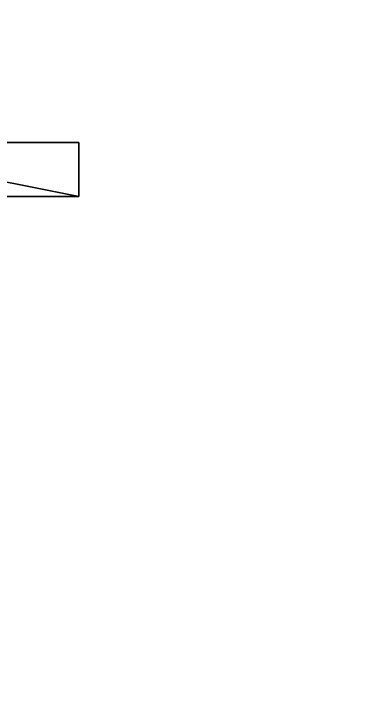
# Model space of a CAD drawing. Extents: x 0 to 4068, y -150 to 4325.
# Drawn here: x 2154.4 to 2205.6, y 1832.9 to 1933.5 of the extents above; entities that cross this region are included whole.
import ezdxf

# ---------------------------------------------------------------- set-up
doc = ezdxf.new("R2010")
doc.units = 0
for name, color, linetype in [('LAYER0', 7, 'CONTINUOUS'), ('LAYER413', 7, 'CONTINUOUS'), ('LAYER495', 253, 'CONTINUOUS')]:
    doc.layers.add(name, color=color, linetype=linetype)

msp = doc.modelspace()

# ---------------------------------------------------------------- linework, layer by layer
at = {"layer": 'LAYER0', "invisible_edges": 1}
for points in [[(4068, 4325, -5), (0, -150, -5), (0, 4325, -5), (4068, 4325, -5)], [(0, -150, -5), (4068, 4325, -5), (4068, -150, -5), (0, -150, -5)], [(4068, -150), (0, 4325), (0, -150), (4068, -150)], [(0, 4325), (4068, -150), (4068, 4325), (0, 4325)]]:
    msp.add_3dface(points, dxfattribs=at)
at = {"layer": 'LAYER413', "invisible_edges": 1}
for points in [[(2303, 4325), (2153, 1439), (2153, 4175), (2303, 4325)], [(2153, 1439), (2303, 4325), (2303, 1571), (2153, 1439)], [(2153, 4175, 2410), (2303, 1571, 2410), (2303, 4325, 2410), (2153, 4175, 2410)], [(2303, 1571, 2410), (2153, 4175, 2410), (2153, 1439, 2410), (2303, 1571, 2410)]]:
    msp.add_3dface(points, dxfattribs=at)
at = {"layer": 'LAYER495'}
for points in [[(2124, 1906.5, 827), (2164, 1906.5, 827), (2124, 1914.5, 827), (2124, 1906.5, 827)], [(2124, 1914.5, 827), (2164, 1906.5, 827), (2164, 1914.5, 827), (2124, 1914.5, 827)], [(2124, 1914.5, 827), (2164, 1914.5, 827), (2124, 1914.5, 819), (2124, 1914.5, 827)], [(2124, 1914.5, 819), (2164, 1914.5, 827), (2164, 1914.5, 819), (2124, 1914.5, 819)], [(2124, 1906.5, 819), (2124, 1914.5, 819), (2164, 1906.5, 819), (2124, 1906.5, 819)], [(2164, 1906.5, 819), (2124, 1914.5, 819), (2164, 1914.5, 819), (2164, 1906.5, 819)], [(2164, 1906.5, 819), (2164, 1914.5, 819), (2164, 1906.5, 827), (2164, 1906.5, 819)], [(2164, 1906.5, 827), (2164, 1914.5, 819), (2164, 1914.5, 827), (2164, 1906.5, 827)], [(2124, 1906.5, 819), (2164, 1906.5, 819), (2124, 1906.5, 827), (2124, 1906.5, 819)], [(2124, 1906.5, 827), (2164, 1906.5, 819), (2164, 1906.5, 827), (2124, 1906.5, 827)]]:
    msp.add_3dface(points, dxfattribs=at)

doc.saveas('drawing.dxf')
